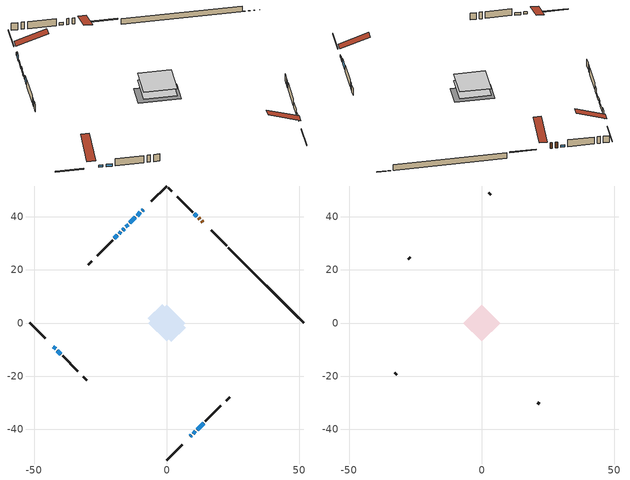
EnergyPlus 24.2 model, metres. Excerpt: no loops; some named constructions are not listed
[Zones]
conditioned space
 floor adiabatic (AdiabaticFloorConstruction): -6.9,0 0,6.9 6.9,0 0,-6.9 z1.22
 floor foundation (Slab1 construction): -7.11,1.73 -1.73,7.11 7.11,-1.73 1.73,-7.11 z-0.76
 wall outside (RimJoist1 construction): 0,-51.65 5.83,-45.82 / -51.65,0 -45.82,-5.83 / 0,51.65 -5.83,45.82 / 22.54,29.11 16.7,34.94 z1.22:1.52
 wall outside (AdiabaticWallConstruction 1): 13.62,38.03 13.13,38.52 / 12.47,39.17 11.98,39.67 z1.22:3.25
 wall outside (AdiabaticWallConstruction): 8.92,-42.73 9.28,-42.37 / -8.92,42.73 -9.28,42.37 / -17.3,34.35 -17.91,33.73 z1.22:2.14; -9.93,41.71 -11.16,40.49 / -18.57,33.08 -19.79,31.86 z1.22:3.28; -42.73,-8.92 -41.87,-9.78 / 11.32,40.32 10.46,41.19 z1.22:2.04; -11.81,39.83 -13.89,37.75 / -41.21,-10.43 -39.95,-11.69 z1.22:2.08; 9.93,-41.71 10.76,-40.89 / -14.55,37.1 -15.38,36.27 z1.22:2.54; 11.42,-40.23 13.93,-37.72 z1.22:2.95; -16.03,35.61 -16.64,35 z1.22:2.29
 wall outside (Wall1 construction): 14.59,-37.06 20.41,-31.24 / -39.3,-12.35 -33.47,-18.17 / -20.45,31.2 -26.27,25.38 / 9.8,41.84 3.98,47.67 z1.22:3.66
 wall outside (Wall3 construction): 22.42,-29.22 23.73,-27.91 / -31.46,-20.19 -30.15,-21.5 / -28.29,23.36 -29.59,22.05 / 1.97,49.68 0.66,50.99 z1.22:3.66
 wall foundation (FoundationWall1 construction): 23.19,28.45,-0.76 23.19,28.45,1.22 48.08,3.57,1.22 48.08,3.57,-0.66 51.65,0,-0.66 51.65,0,-0.76
 window (WindowConstruction 7): 8.92,-42.73 9.28,-42.37 z1.22:2.13
 window (WindowConstruction 12): -8.92,42.73 -9.28,42.37 z1.22:2.13
 window (WindowConstruction 8): -9.93,41.71 -11.16,40.49 z1.22:3.28
 window (WindowConstruction 9): -42.73,-8.92 -41.87,-9.78 z1.22:2.03
 window (WindowConstruction 10): 11.32,40.32 10.46,41.19 z1.22:2.03
 window (WindowConstruction 11): -11.81,39.83 -13.89,37.75 z1.22:2.08
 window (WindowConstruction): 9.93,-41.71 10.76,-40.89 z1.22:2.54
 window (WindowConstruction 1): 11.42,-40.23 13.93,-37.72 z1.22:2.95
 window (WindowConstruction 2): -14.55,37.1 -15.38,36.27 z1.22:2.54
 window (WindowConstruction 3): -16.03,35.61 -16.64,35 z1.22:2.29
 window (WindowConstruction 4): -17.3,34.35 -17.91,33.74 z1.22:2.13
 window (WindowConstruction 5): -18.57,33.08 -19.79,31.86 z1.22:3.28
 window (WindowConstruction 6): -41.21,-10.44 -39.95,-11.69 z1.22:2.08
 door (Door): 13.62,38.03 13.13,38.52 z1.22:3.25
 door (Door 1): 12.47,39.18 11.98,39.67 z1.22:3.25
 ceiling adiabatic (AdiabaticFloorConstruction): 0,-6.9 6.9,0 0,6.9 -6.9,0 z1.22
attic - vented
 floor to conditioned space (Floor1 construction Reversed): -6.9,0 0,6.9 6.9,0 0,-6.9 z3.66
 wall outside (Wall2 construction): 21.07,-30.58 21.77,-29.88 / -32.82,-18.83 -32.12,-19.53 / -26.93,24.72 -27.63,24.02 / 3.32,48.32 2.62,49.02 z1.22:3.66
 roof outside (Roof1 construction): 8.26,-43.39,3.66 1.54,-36.67,6.83 -0.23,-38.44,6.83 6.49,-45.16,3.66; -43.39,-8.26,3.66 -36.67,-1.54,6.83 -38.44,0.23,6.83 -45.16,-6.49,3.66; -8.26,43.39,3.66 -1.54,36.67,6.83 0.23,38.44,6.83 -6.49,45.16,3.66; 14.28,37.37,3.66 7.56,30.65,6.83 9.33,28.88,6.83 16.05,35.6,3.66
[Material] Roughness=Rough; Thermal Absorptance=0.9
Name | Thickness {m} | Conductivity {W/m-K} | Density {kg/m3} | Specific Heat {J/kg-K} | Solar Absorptance | Visible Absorptance
ceiling loosefill ins | 0.169333 | 0.0480833 | 16.02 | 1046.75 | 0.7 | 0.7
ceiling stud and cavity | 0.1397 | 0.106779 | 65.682 | 1177.47 | 0.7 | 0.7
gypsum board | 0.0127 | 0.160291 | 801 | 837.4 | 0.6 | 0.6
[Construction]
Floor1 construction: ceiling loosefill ins, ceiling stud and cavity, gypsum board
[Schedule:Day:Interval]
interior lighting schedule day: No, 01:00, 0.108182, 04:00, 0.0901515, 05:00, 0.0991667, 06:00, 0.162273, 07:00, 0.270455, 08:00, 0.342576, 10:00, 0.369621, 11:00, 0.351591, 12:00, 0.333561, 13:00, 0.324545, 14:00, 0.31553, 15:00, 0.333561, 16:00, 0.369621, 17:00, 0.450758, 18:00, 0.585985, 19:00, 0.775303, 20:00, 0.955606, 21:00, 0.991667, 22:00, 0.712197, 23:00, 0.360606, 24:00, 0.162273
interior lighting schedule day 1: No, 01:00, 0.100909, 04:00, 0.0840909, 05:00, 0.0925, 06:00, 0.151364, 07:00, 0.252273, 08:00, 0.319545, 10:00, 0.344773, 11:00, 0.327955, 12:00, 0.311136, 13:00, 0.302727, 14:00, 0.294318, 15:00, 0.311136, 16:00, 0.344773, 17:00, 0.420455, 18:00, 0.546591, 19:00, 0.723182, 20:00, 0.891364, 21:00, 0.925, 22:00, 0.664318, 23:00, 0.336364, 24:00, 0.151364
interior lighting schedule day 2: No, 01:00, 0.0927273, 04:00, 0.0772727, 05:00, 0.085, 06:00, 0.139091, 07:00, 0.231818, 08:00, 0.293636, 10:00, 0.316818, 11:00, 0.301364, 12:00, 0.285909, 13:00, 0.278182, 14:00, 0.270455, 15:00, 0.285909, 16:00, 0.316818, 17:00, 0.386364, 18:00, 0.502273, 19:00, 0.664545, 20:00, 0.819091, 21:00, 0.85, 22:00, 0.610455, 23:00, 0.309091, 24:00, 0.139091
interior lighting schedule day 3: No, 01:00, 0.0845455, 04:00, 0.0704545, 05:00, 0.0775, 06:00, 0.126818, 07:00, 0.211364, 08:00, 0.267727, 10:00, 0.288864, 11:00, 0.274773, 12:00, 0.260682, 13:00, 0.253636, 14:00, 0.246591, 15:00, 0.260682, 16:00, 0.288864, 17:00, 0.352273, 18:00, 0.457955, 19:00, 0.605909, 20:00, 0.746818, 21:00, 0.775, 22:00, 0.556591, 23:00, 0.281818, 24:00, 0.126818
interior lighting schedule day 4: No, 01:00, 0.0763636, 04:00, 0.0636364, 05:00, 0.07, 06:00, 0.114545, 07:00, 0.190909, 08:00, 0.241818, 10:00, 0.260909, 11:00, 0.248182, 12:00, 0.235455, 13:00, 0.229091, 14:00, 0.222727, 15:00, 0.235455, 16:00, 0.260909, 17:00, 0.318182, 18:00, 0.413636, 19:00, 0.547273, 20:00, 0.674545, 21:00, 0.7, 22:00, 0.502727, 23:00, 0.254545, 24:00, 0.114545
interior lighting schedule day 5: No, 01:00, 0.0727273, 04:00, 0.0606061, 05:00, 0.0666667, 06:00, 0.109091, 07:00, 0.181818, 08:00, 0.230303, 10:00, 0.248485, 11:00, 0.236364, 12:00, 0.224242, 13:00, 0.218182, 14:00, 0.212121, 15:00, 0.224242, 16:00, 0.248485, 17:00, 0.30303, 18:00, 0.393939, 19:00, 0.521212, 20:00, 0.642424, 21:00, 0.666667, 22:00, 0.478788, 23:00, 0.242424, 24:00, 0.109091
interior lighting schedule day 6: No, 01:00, 0.0745455, 04:00, 0.0621212, 05:00, 0.0683333, 06:00, 0.111818, 07:00, 0.186364, 08:00, 0.236061, 10:00, 0.254697, 11:00, 0.242273, 12:00, 0.229848, 13:00, 0.223636, 14:00, 0.217424, 15:00, 0.229848, 16:00, 0.254697, 17:00, 0.310606, 18:00, 0.403788, 19:00, 0.534242, 20:00, 0.658485, 21:00, 0.683333, 22:00, 0.490758, 23:00, 0.248485, 24:00, 0.111818
interior lighting schedule day 7: No, 01:00, 0.08, 04:00, 0.0666667, 05:00, 0.0733333, 06:00, 0.12, 07:00, 0.2, 08:00, 0.253333, 10:00, 0.273333, 11:00, 0.26, 12:00, 0.246667, 13:00, 0.24, 14:00, 0.233333, 15:00, 0.246667, 16:00, 0.273333, 17:00, 0.333333, 18:00, 0.433333, 19:00, 0.573333, 20:00, 0.706667, 21:00, 0.733333, 22:00, 0.526667, 23:00, 0.266667, 24:00, 0.12
interior lighting schedule day 8: No, 01:00, 0.0890909, 04:00, 0.0742424, 05:00, 0.0816667, 06:00, 0.133636, 07:00, 0.222727, 08:00, 0.282121, 10:00, 0.304394, 11:00, 0.289545, 12:00, 0.274697, 13:00, 0.267273, 14:00, 0.259848, 15:00, 0.274697, 16:00, 0.304394, 17:00, 0.371212, 18:00, 0.482576, 19:00, 0.638485, 20:00, 0.78697, 21:00, 0.816667, 22:00, 0.586515, 23:00, 0.29697, 24:00, 0.133636
interior lighting schedule day 9: No, 01:00, 0.0972727, 04:00, 0.0810606, 05:00, 0.0891667, 06:00, 0.145909, 07:00, 0.243182, 08:00, 0.30803, 10:00, 0.332348, 11:00, 0.316136, 12:00, 0.299924, 13:00, 0.291818, 14:00, 0.283712, 15:00, 0.299924, 16:00, 0.332348, 17:00, 0.405303, 18:00, 0.526894, 19:00, 0.697121, 20:00, 0.859242, 21:00, 0.891667, 22:00, 0.640379, 23:00, 0.324242, 24:00, 0.145909
interior lighting schedule day 10: No, 01:00, 0.105455, 04:00, 0.0878788, 05:00, 0.0966667, 06:00, 0.158182, 07:00, 0.263636, 08:00, 0.333939, 10:00, 0.360303, 11:00, 0.342727, 12:00, 0.325152, 13:00, 0.316364, 14:00, 0.307576, 15:00, 0.325152, 16:00, 0.360303, 17:00, 0.439394, 18:00, 0.571212, 19:00, 0.755758, 20:00, 0.931515, 21:00, 0.966667, 22:00, 0.694242, 23:00, 0.351515, 24:00, 0.158182
interior lighting schedule day 11: No, 01:00, 0.109091, 04:00, 0.0909091, 05:00, 0.1, 06:00, 0.163636, 07:00, 0.272727, 08:00, 0.345455, 10:00, 0.372727, 11:00, 0.354545, 12:00, 0.336364, 13:00, 0.327273, 14:00, 0.318182, 15:00, 0.336364, 16:00, 0.372727, 17:00, 0.454545, 18:00, 0.590909, 19:00, 0.781818, 20:00, 0.963636, 21:00, 1, 22:00, 0.718182, 23:00, 0.363636, 24:00, 0.163636
interior lighting schedule default day; occupants schedule default day; clothes dryer schedule default day; cooking range schedule default day; mech vent bath fan 0 schedule default day; mech vent bath fan 1 schedule default day; mech vent range fan 0 schedule default day; misc plug loads schedule default day; general water use schedule default day; heating setpoint default day; cooling setpoint default day; clothes dryer exhaust 0 schedule default day; cooling season schedule day; cooling season schedule day 2; cooling season schedule default day; exterior lighting schedule default day; natural vent schedule default day: No, 24:00, 0
occupants schedule day: No, 05:00, 0.426829, 06:00, 0.719512, 07:00, 1, 08:00, 0.670732, 09:00, 0.329268, 14:00, 0.170732, 15:00, 0.231707, 16:00, 0.329268, 17:00, 0.5, 18:00, 0.670732, 19:00, 0.829268, 21:00, 1, 22:00, 0.853659, 23:00, 0.646341, 24:00, 0.426829
clothes dryer schedule day; clothes dryer exhaust 0 schedule day: No, 01:00, 0.123457, 02:00, 0.0740741, 03:00, 0.0493827, 04:00, 0.0246914, 05:00, 0.0493827, 06:00, 0.0740741, 07:00, 0.197531, 08:00, 0.395062, 09:00, 0.592593, 10:00, 0.839506, 11:00, 0.962963, 12:00, 1, 13:00, 0.91358, 14:00, 0.82716, 15:00, 0.716049, 16:00, 0.753086, 17:00, 0.679012, 18:00, 0.666667, 20:00, 0.62963, 21:00, 0.641975, 22:00, 0.666667, 23:00, 0.54321, 24:00, 0.296296
cooking range schedule day: No, 05:00, 0.0597015, 06:00, 0.11194, 07:00, 0.171642, 08:00, 0.291045, 11:00, 0.343284, 12:00, 0.402985, 13:00, 0.462687, 14:00, 0.343284, 15:00, 0.291045, 16:00, 0.402985, 17:00, 0.567164, 18:00, 1, 19:00, 0.850746, 20:00, 0.432836, 21:00, 0.291045, 22:00, 0.231343, 23:00, 0.171642, 24:00, 0.11194
mech vent bath fan 0 schedule day; mech vent bath fan 1 schedule day: No, 07:00, 0, 08:00, 1, 09:00, 0.2, 24:00, 0
mech vent range fan 0 schedule day: No, 18:00, 0, 19:00, 1, 20:00, 0.2, 24:00, 0
misc plug loads schedule day: No, 06:00, 0.705882, 07:00, 0.745098, 08:00, 0.803922, 15:00, 0.823529, 16:00, 0.862745, 17:00, 0.921569, 18:00, 0.980392, 19:00, 1, 20:00, 0.980392, 21:00, 0.941176, 22:00, 0.862745, 23:00, 0.784314, 24:00, 0.72549
general water use schedule day: No, 01:00, 0.315068, 03:00, 0.287671, 04:00, 0.342466, 05:00, 0.369863, 06:00, 0.520548, 07:00, 0.60274, 08:00, 0.534247, 10:00, 0.506849, 11:00, 0.465753, 14:00, 0.479452, 15:00, 0.534247, 16:00, 0.589041, 17:00, 0.69863, 18:00, 0.876712, 19:00, 0.890411, 20:00, 0.986301, 21:00, 1, 22:00, 0.863014, 23:00, 0.616438, 24:00, 0.465753
heating setpoint day: No, 07:00, 18, 23:00, 21, 24:00, 18
cooling setpoint day: No, 24:00, 25
cooling season schedule day 1: No, 24:00, 1
exterior lighting schedule day: No, 01:00, 0.566667, 03:00, 0.524167, 05:00, 0.495833, 06:00, 0.5525, 07:00, 0.623333, 08:00, 0.580833, 09:00, 0.439167, 10:00, 0.354167, 12:00, 0.34, 13:00, 0.354167, 14:00, 0.396667, 15:00, 0.425, 16:00, 0.495833, 17:00, 0.623333, 18:00, 0.793333, 19:00, 0.906667, 20:00, 0.963333, 21:00, 0.991667, 22:00, 0.920833, 23:00, 0.793333, 24:00, 0.665833
exterior lighting schedule day 1: No, 01:00, 0.528571, 03:00, 0.488929, 05:00, 0.4625, 06:00, 0.515357, 07:00, 0.581429, 08:00, 0.541786, 09:00, 0.409643, 10:00, 0.330357, 12:00, 0.317143, 13:00, 0.330357, 14:00, 0.37, 15:00, 0.396429, 16:00, 0.4625, 17:00, 0.581429, 18:00, 0.74, 19:00, 0.845714, 20:00, 0.898571, 21:00, 0.925, 22:00, 0.858929, 23:00, 0.74, 24:00, 0.621071
exterior lighting schedule day 10: No, 01:00, 0.552381, 03:00, 0.510952, 05:00, 0.483333, 06:00, 0.538571, 07:00, 0.607619, 08:00, 0.56619, 09:00, 0.428095, 10:00, 0.345238, 12:00, 0.331429, 13:00, 0.345238, 14:00, 0.386667, 15:00, 0.414286, 16:00, 0.483333, 17:00, 0.607619, 18:00, 0.773333, 19:00, 0.88381, 20:00, 0.939048, 21:00, 0.966667, 22:00, 0.897619, 23:00, 0.773333, 24:00, 0.649048
exterior lighting schedule day 11: No, 01:00, 0.571429, 03:00, 0.528571, 05:00, 0.5, 06:00, 0.557143, 07:00, 0.628571, 08:00, 0.585714, 09:00, 0.442857, 10:00, 0.357143, 12:00, 0.342857, 13:00, 0.357143, 14:00, 0.4, 15:00, 0.428571, 16:00, 0.5, 17:00, 0.628571, 18:00, 0.8, 19:00, 0.914286, 20:00, 0.971429, 21:00, 1, 22:00, 0.928571, 23:00, 0.8, 24:00, 0.671429
exterior lighting schedule day 2: No, 01:00, 0.485714, 03:00, 0.449286, 05:00, 0.425, 06:00, 0.473571, 07:00, 0.534286, 08:00, 0.497857, 09:00, 0.376429, 10:00, 0.303571, 12:00, 0.291429, 13:00, 0.303571, 14:00, 0.34, 15:00, 0.364286, 16:00, 0.425, 17:00, 0.534286, 18:00, 0.68, 19:00, 0.777143, 20:00, 0.825714, 21:00, 0.85, 22:00, 0.789286, 23:00, 0.68, 24:00, 0.570714
exterior lighting schedule day 3: No, 01:00, 0.442857, 03:00, 0.409643, 05:00, 0.3875, 06:00, 0.431786, 07:00, 0.487143, 08:00, 0.453929, 09:00, 0.343214, 10:00, 0.276786, 12:00, 0.265714, 13:00, 0.276786, 14:00, 0.31, 15:00, 0.332143, 16:00, 0.3875, 17:00, 0.487143, 18:00, 0.62, 19:00, 0.708571, 20:00, 0.752857, 21:00, 0.775, 22:00, 0.719643, 23:00, 0.62, 24:00, 0.520357
exterior lighting schedule day 4: No, 01:00, 0.4, 03:00, 0.37, 05:00, 0.35, 06:00, 0.39, 07:00, 0.44, 08:00, 0.41, 09:00, 0.31, 10:00, 0.25, 12:00, 0.24, 13:00, 0.25, 14:00, 0.28, 15:00, 0.3, 16:00, 0.35, 17:00, 0.44, 18:00, 0.56, 19:00, 0.64, 20:00, 0.68, 21:00, 0.7, 22:00, 0.65, 23:00, 0.56, 24:00, 0.47
exterior lighting schedule day 5: No, 01:00, 0.380952, 03:00, 0.352381, 05:00, 0.333333, 06:00, 0.371429, 07:00, 0.419048, 08:00, 0.390476, 09:00, 0.295238, 10:00, 0.238095, 12:00, 0.228571, 13:00, 0.238095, 14:00, 0.266667, 15:00, 0.285714, 16:00, 0.333333, 17:00, 0.419048, 18:00, 0.533333, 19:00, 0.609524, 20:00, 0.647619, 21:00, 0.666667, 22:00, 0.619048, 23:00, 0.533333, 24:00, 0.447619
exterior lighting schedule day 6: No, 01:00, 0.390476, 03:00, 0.36119, 05:00, 0.341667, 06:00, 0.380714, 07:00, 0.429524, 08:00, 0.400238, 09:00, 0.302619, 10:00, 0.244048, 12:00, 0.234286, 13:00, 0.244048, 14:00, 0.273333, 15:00, 0.292857, 16:00, 0.341667, 17:00, 0.429524, 18:00, 0.546667, 19:00, 0.624762, 20:00, 0.66381, 21:00, 0.683333, 22:00, 0.634524, 23:00, 0.546667, 24:00, 0.45881
exterior lighting schedule day 7: No, 01:00, 0.419048, 03:00, 0.387619, 05:00, 0.366667, 06:00, 0.408571, 07:00, 0.460952, 08:00, 0.429524, 09:00, 0.324762, 10:00, 0.261905, 12:00, 0.251429, 13:00, 0.261905, 14:00, 0.293333, 15:00, 0.314286, 16:00, 0.366667, 17:00, 0.460952, 18:00, 0.586667, 19:00, 0.670476, 20:00, 0.712381, 21:00, 0.733333, 22:00, 0.680952, 23:00, 0.586667, 24:00, 0.492381
exterior lighting schedule day 8: No, 01:00, 0.466667, 03:00, 0.431667, 05:00, 0.408333, 06:00, 0.455, 07:00, 0.513333, 08:00, 0.478333, 09:00, 0.361667, 10:00, 0.291667, 12:00, 0.28, 13:00, 0.291667, 14:00, 0.326667, 15:00, 0.35, 16:00, 0.408333, 17:00, 0.513333, 18:00, 0.653333, 19:00, 0.746667, 20:00, 0.793333, 21:00, 0.816667, 22:00, 0.758333, 23:00, 0.653333, 24:00, 0.548333
exterior lighting schedule day 9: No, 01:00, 0.509524, 03:00, 0.47131, 05:00, 0.445833, 06:00, 0.496786, 07:00, 0.560476, 08:00, 0.522262, 09:00, 0.394881, 10:00, 0.318452, 12:00, 0.305714, 13:00, 0.318452, 14:00, 0.356667, 15:00, 0.382143, 16:00, 0.445833, 17:00, 0.560476, 18:00, 0.713333, 19:00, 0.815238, 20:00, 0.86619, 21:00, 0.891667, 22:00, 0.827976, 23:00, 0.713333, 24:00, 0.59869
[Schedule:Week:Daily]
heating setpoint Week Rule - Jan1-Dec31: heating setpoint day, heating setpoint day, heating setpoint day, heating setpoint day, heating setpoint day, heating setpoint day, heating setpoint day, heating setpoint default day, heating setpoint default day, heating setpoint default day, heating setpoint default day, heating setpoint default day
cooling setpoint Week Rule - Jan1-Dec31: cooling setpoint day, cooling setpoint day, cooling setpoint day, cooling setpoint day, cooling setpoint day, cooling setpoint day, cooling setpoint day, cooling setpoint default day, cooling setpoint default day, cooling setpoint default day, cooling setpoint default day, cooling setpoint default day
clothes dryer exhaust 0 schedule Week Rule - Jan1-Dec31: clothes dryer exhaust 0 schedule day, clothes dryer exhaust 0 schedule day, clothes dryer exhaust 0 schedule day, clothes dryer exhaust 0 schedule day, clothes dryer exhaust 0 schedule day, clothes dryer exhaust 0 schedule day, clothes dryer exhaust 0 schedule day, clothes dryer exhaust 0 schedule default day, clothes dryer exhaust 0 schedule default day, clothes dryer exhaust 0 schedule default day, clothes dryer exhaust 0 schedule default day, clothes dryer exhaust 0 schedule default day
cooling season schedule Week Rule - Jan1-May26: cooling season schedule day, cooling season schedule day, cooling season schedule day, cooling season schedule day, cooling season schedule day, cooling season schedule day, cooling season schedule day, cooling season schedule default day, cooling season schedule default day, cooling season schedule default day, cooling season schedule default day, cooling season schedule default day
cooling season schedule Week Rule - May27-Jun2: cooling season schedule day, cooling season schedule day, cooling season schedule day, cooling season schedule day, cooling season schedule day, cooling season schedule day 1, cooling season schedule day 1, cooling season schedule default day, cooling season schedule default day, cooling season schedule default day, cooling season schedule default day, cooling season schedule default day
cooling season schedule Week Rule - Jun3-Aug25: cooling season schedule day 1, cooling season schedule day 1, cooling season schedule day 1, cooling season schedule day 1, cooling season schedule day 1, cooling season schedule day 1, cooling season schedule day 1, cooling season schedule default day, cooling season schedule default day, cooling season schedule default day, cooling season schedule default day, cooling season schedule default day
cooling season schedule Week Rule - Aug26-Sep1: cooling season schedule day 1, cooling season schedule day 1, cooling season schedule day 1, cooling season schedule day 1, cooling season schedule day 1, cooling season schedule day 1, cooling season schedule day 2, cooling season schedule default day, cooling season schedule default day, cooling season schedule default day, cooling season schedule default day, cooling season schedule default day
cooling season schedule Week Rule - Sep2-Dec31: cooling season schedule day 2, cooling season schedule day 2, cooling season schedule day 2, cooling season schedule day 2, cooling season schedule day 2, cooling season schedule day 2, cooling season schedule day 2, cooling season schedule default day, cooling season schedule default day, cooling season schedule default day, cooling season schedule default day, cooling season schedule default day
exterior lighting schedule Week Rule - Jul1-Jul28: exterior lighting schedule day 6, exterior lighting schedule day 6, exterior lighting schedule day 6, exterior lighting schedule day 6, exterior lighting schedule day 6, exterior lighting schedule day 6, exterior lighting schedule day 6, exterior lighting schedule default day, exterior lighting schedule default day, exterior lighting schedule default day, exterior lighting schedule default day, exterior lighting schedule default day
exterior lighting schedule Week Rule - Jul29-Aug4: exterior lighting schedule day 6, exterior lighting schedule day 6, exterior lighting schedule day 6, exterior lighting schedule day 7, exterior lighting schedule day 7, exterior lighting schedule day 7, exterior lighting schedule day 7, exterior lighting schedule default day, exterior lighting schedule default day, exterior lighting schedule default day, exterior lighting schedule default day, exterior lighting schedule default day
exterior lighting schedule Week Rule - Aug5-Aug25: exterior lighting schedule day 7, exterior lighting schedule day 7, exterior lighting schedule day 7, exterior lighting schedule day 7, exterior lighting schedule day 7, exterior lighting schedule day 7, exterior lighting schedule day 7, exterior lighting schedule default day, exterior lighting schedule default day, exterior lighting schedule default day, exterior lighting schedule default day, exterior lighting schedule default day
exterior lighting schedule Week Rule - Aug26-Sep1: exterior lighting schedule day 7, exterior lighting schedule day 7, exterior lighting schedule day 7, exterior lighting schedule day 7, exterior lighting schedule day 7, exterior lighting schedule day 7, exterior lighting schedule day 8, exterior lighting schedule default day, exterior lighting schedule default day, exterior lighting schedule default day, exterior lighting schedule default day, exterior lighting schedule default day
exterior lighting schedule Week Rule - Sep2-Sep29: exterior lighting schedule day 8, exterior lighting schedule day 8, exterior lighting schedule day 8, exterior lighting schedule day 8, exterior lighting schedule day 8, exterior lighting schedule day 8, exterior lighting schedule day 8, exterior lighting schedule default day, exterior lighting schedule default day, exterior lighting schedule default day, exterior lighting schedule default day, exterior lighting schedule default day
exterior lighting schedule Week Rule - Sep30-Oct6: exterior lighting schedule day 8, exterior lighting schedule day 9, exterior lighting schedule day 9, exterior lighting schedule day 9, exterior lighting schedule day 9, exterior lighting schedule day 9, exterior lighting schedule day 9, exterior lighting schedule default day, exterior lighting schedule default day, exterior lighting schedule default day, exterior lighting schedule default day, exterior lighting schedule default day
exterior lighting schedule Week Rule - Oct7-Oct27: exterior lighting schedule day 9, exterior lighting schedule day 9, exterior lighting schedule day 9, exterior lighting schedule day 9, exterior lighting schedule day 9, exterior lighting schedule day 9, exterior lighting schedule day 9, exterior lighting schedule default day, exterior lighting schedule default day, exterior lighting schedule default day, exterior lighting schedule default day, exterior lighting schedule default day
exterior lighting schedule Week Rule - Oct28-Nov3: exterior lighting schedule day 9, exterior lighting schedule day 9, exterior lighting schedule day 9, exterior lighting schedule day 9, exterior lighting schedule day 10, exterior lighting schedule day 10, exterior lighting schedule day 10, exterior lighting schedule default day, exterior lighting schedule default day, exterior lighting schedule default day, exterior lighting schedule default day, exterior lighting schedule default day
exterior lighting schedule Week Rule - Nov4-Nov24: exterior lighting schedule day 10, exterior lighting schedule day 10, exterior lighting schedule day 10, exterior lighting schedule day 10, exterior lighting schedule day 10, exterior lighting schedule day 10, exterior lighting schedule day 10, exterior lighting schedule default day, exterior lighting schedule default day, exterior lighting schedule default day, exterior lighting schedule default day, exterior lighting schedule default day
exterior lighting schedule Week Rule - Nov25-Dec1: exterior lighting schedule day 10, exterior lighting schedule day 10, exterior lighting schedule day 10, exterior lighting schedule day 10, exterior lighting schedule day 10, exterior lighting schedule day 10, exterior lighting schedule day 11, exterior lighting schedule default day, exterior lighting schedule default day, exterior lighting schedule default day, exterior lighting schedule default day, exterior lighting schedule default day
exterior lighting schedule Week Rule - Dec2-Dec31: exterior lighting schedule day 11, exterior lighting schedule day 11, exterior lighting schedule day 11, exterior lighting schedule day 11, exterior lighting schedule day 11, exterior lighting schedule day 11, exterior lighting schedule day 11, exterior lighting schedule default day, exterior lighting schedule default day, exterior lighting schedule default day, exterior lighting schedule default day, exterior lighting schedule default day
natural vent schedule Week Rule - Jan1-Dec31: natural vent schedule default day, natural vent schedule default day, natural vent schedule default day, natural vent schedule default day, natural vent schedule default day, natural vent schedule default day, natural vent schedule default day, natural vent schedule default day, natural vent schedule default day, natural vent schedule default day, natural vent schedule default day, natural vent schedule default day
[Schedule:Year]
natural vent schedule: natural vent schedule Week Rule - Jan1-Dec31, 1, 1, 12, 31
